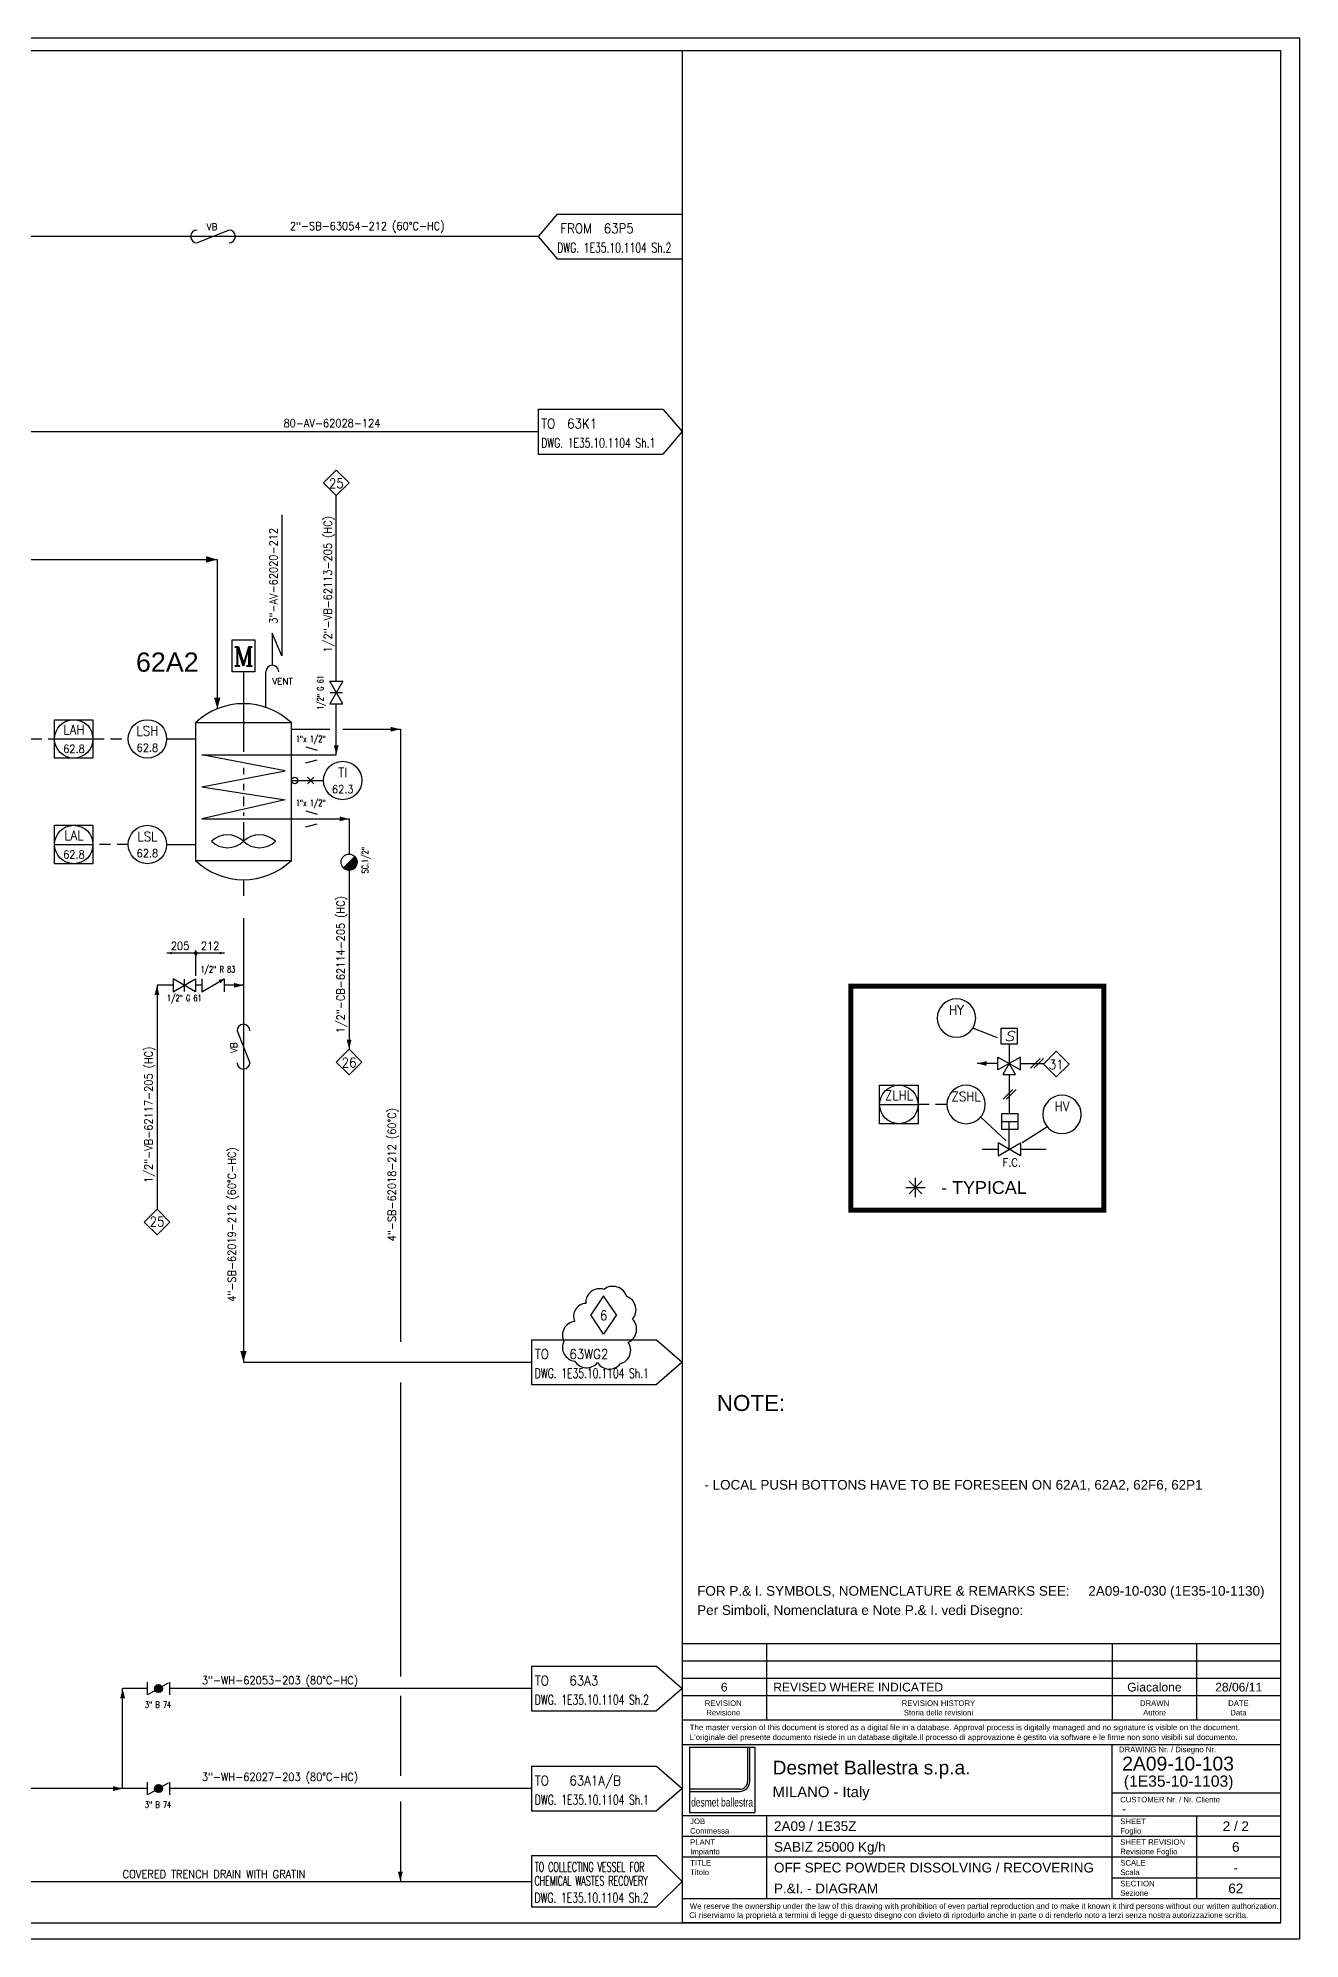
# Model space of a CAD drawing. Extents: x 0 to 91.5, y 0 to 59.4.
# Drawn here: x 52.1 to 91.5, y 0 to 59.4 of the extents above; entities that cross this region are included whole.
import ezdxf
from ezdxf.enums import TextEntityAlignment as Align

# ---------------------------------------------------------------- set-up
doc = ezdxf.new("R2010")
doc.units = 0
doc.header["$LTSCALE"] = 0.5
doc.header["$MEASUREMENT"] = 0
doc.linetypes.add('TRATT2', pattern=[1.1, 0.7, -0.4])
doc.layers.get('0').update_dxf_attribs({"linetype": 'CONTINUOUS'})
for name, color, linetype in [('GREEN', 92, 'CONTINUOUS'), ('NUVOLA', 6, 'CONTINUOUS'), ('PI', 7, 'CONTINUOUS'), ('RED', 1, 'CONTINUOUS'), ('S', 7, 'CONTINUOUS'), ('TRATT2', 5, 'TRATT2'), ('Y', 92, 'CONTINUOUS')]:
    doc.layers.add(name, color=color, linetype=linetype)
doc.styles.add('a17', font='arial.ttf', dxfattribs={"height": 0.162})
doc.styles.add('A2', font='arial.ttf', dxfattribs={"height": 0.6})
doc.styles.add('A22', font='arial.ttf', dxfattribs={"height": 0.22})
doc.styles.add('a25', font='arial.ttf', dxfattribs={"height": 0.25})
doc.styles.add('a3', font='arial.ttf', dxfattribs={"height": 0.3})
doc.styles.add('A4', font='arial.ttf', dxfattribs={"height": 0.4})
doc.styles.add('A6', font='arial.ttf', dxfattribs={"height": 0.6})
doc.styles.add('C6', font='COMPLEX', dxfattribs={"height": 0.6})
doc.styles.add('fab', font='arial.ttf', dxfattribs={"width": 0.67})
doc.styles.add('S', font='ITALIC', dxfattribs={"height": 6})
doc.styles.add('S2', font='SIMPLEX', dxfattribs={"height": 0.2})
doc.styles.add('S25', font='SIMPLEX', dxfattribs={"width": 0.9, "height": 0.25})
doc.styles.add('S25S', font='SIMPLEX', dxfattribs={"width": 0.7, "height": 0.25})
doc.styles.add('S2S', font='SIMPLEX', dxfattribs={"width": 0.7, "height": 0.2})
doc.styles.add('S3', font='SIMPLEX', dxfattribs={"width": 0.9, "height": 0.3})
doc.styles.add('S3S', font='SIMPLEX', dxfattribs={"width": 0.7, "height": 0.3})

# ---------------------------------------------------------------- blocks, each defined once
blk = doc.blocks.new('MOTOR', base_point=(11.35, 51))
for p, q in [((11, 52), (11.7, 52)), ((11, 51), (11, 52)), ((11.7, 52), (11.7, 51)), ((11.7, 51), (11, 51))]:
    blk.add_line(p, q)
at = {"style": 'C6'}
blk.add_text('M', height=0.6, dxfattribs=at).set_placement((11.351, 51.18), align=Align.CENTER)
blk = doc.blocks.new('STRUM', base_point=(33, 38))
blk.add_circle((33, 38), 0.6)
at = {"width": 0.9}
for tag, height, style, p in [('2', 0.3, 'S3', (33, 38.1)), ('1', 0.25, 'S25', (33, 37.6))]:
    blk.add_attdef(tag, text='', height=height, dxfattribs=dict(at, style=style)).set_placement(p, align=Align.CENTER)
blk = doc.blocks.new('FRECC1', base_point=(19.1, 50.4))
blk.add_solid([(19.1, 50.4), (19.4, 50.475), (19.4, 50.325)])
blk = doc.blocks.new('X', base_point=(14, 48))
for p, q in [((14.1, 47.9), (13.9, 48.1)), ((14.1, 48.1), (13.9, 47.9))]:
    blk.add_line(p, q)
blk = doc.blocks.new('FRECC2')
at = {"layer": 'RED'}
blk.add_solid([(0, 0), (0.35, 0.1), (0.35, -0.1)], dxfattribs=at)
blk = doc.blocks.new('LOSAN2', base_point=(64, 56))
for p, q in [((64, 56.7), (67.9, 56.7)), ((64, 55.3), (67.9, 55.3))]:
    blk.add_line(p, q)
at = {"layer": 'S', "style": 'S3', "width": 0.9}
for tag, p in [('1', (64.1, 56.1)), ('2', (64.1, 55.5))]:
    blk.add_attdef(tag, p, '', height=0.3, dxfattribs=at)
blk = doc.blocks.new('*X17')
for p, q in [((42.837, 27.811), (43.189, 28.163)), ((42.857, 27.796), (43.204, 28.143)), ((42.879, 27.782), (43.218, 28.121)), ((42.903, 27.771), (43.229, 28.097)), ((42.929, 27.762), (43.238, 28.071)), ((42.958, 27.755), (43.245, 28.042)), ((42.99, 27.752), (43.248, 28.01)), ((43.027, 27.753), (43.247, 27.973)), ((43.072, 27.763), (43.237, 27.928)), ((43.141, 27.796), (43.204, 27.859))]:
    blk.add_line(p, q)
blk = doc.blocks.new('SC', base_point=(43, 28.25))
for q in [(42.822, 27.824), (43.177, 28.176)]:
    blk.add_line((43, 28), q)
blk.add_circle((43, 28), 0.25)
blk.add_arc((42.998, 28.002), 0.25, 225.29499, 44.24072)
blk.add_blockref('*X17', (0, 0))
blk = doc.blocks.new('TRACC', base_point=(13.9, 28.6))
blk.add_line((15.1, 28.8), (14.1, 28.4))
for centre, start, end in [((14.1, 28.6), 90, 270), ((15.1, 28.6), 270, 90)]:
    blk.add_arc(centre, 0.2, start, end)
at = {"layer": 'S', "style": 'S2'}
blk.add_text('VB', height=0.2, dxfattribs=at).set_placement((14.4, 28.8))
blk = doc.blocks.new('G', base_point=(69, 41))
at = {"layer": 'S'}
for p, q in [((69, 41.2), (69, 40.8)), ((69, 40.8), (69.7, 41.2)), ((69.7, 40.8), (69, 41.2)), ((69.348, 41.194), (69.348, 40.807)), ((69.7, 41.2), (69.7, 40.8))]:
    blk.add_line(p, q, dxfattribs=at)
at = {"layer": 'S', "style": 'S2', "width": 0.7}
for p in [(69.349, 41.396), (69.349, 40.502)]:
    blk.add_attdef('G', text='', height=0.2, dxfattribs=at).set_placement(p, align=Align.CENTER)
blk = doc.blocks.new('NOMEN', base_point=(35, 22))
for p, q in [((35, 22.8), (34.6, 22.4)), ((35.4, 22.4), (35, 22.8)), ((34.6, 22.4), (35, 22)), ((35, 22), (35.4, 22.4))]:
    blk.add_line(p, q)
at = {"style": 'S3', "width": 0.9}
blk.add_attdef('1', text='', height=0.3, dxfattribs=at).set_placement((35, 22.236), align=Align.CENTER)
blk = doc.blocks.new('CAMBCLAS', base_point=(70.2, 40.9))
at = {"layer": 'S'}
for p, q in [((69.3, 41), (71.1, 41)), ((70.2, 41), (70.2, 40.9))]:
    blk.add_line(p, q, dxfattribs=at)
blk.add_circle((70.2, 41), 0.0397, dxfattribs=at)
at = {"layer": 'S', "yscale": 0.5, "zscale": 0.5}
for p, xscale in [((69.3, 41), 0.5), ((71.1, 41), -0.5)]:
    blk.add_blockref('FRECC1', p, dxfattribs=dict(at, xscale=xscale))
at = {"layer": 'S', "style": 'S25', "width": 0.9}
blk.add_attdef('1', text='', height=0.25, dxfattribs=at).set_placement((70, 41.1), align=Align.RIGHT)
blk.add_attdef('2', (70.4, 41.1), '', height=0.25, dxfattribs=at)
blk = doc.blocks.new('LINEA', base_point=(21, 32))
at = {"layer": 'S', "style": 'S25', "width": 0.9}
blk.add_attdef('LINE', (21, 32.14), '', height=0.25, dxfattribs=at)
blk = doc.blocks.new('STRUMC')
blk.add_line((-0.6, 0), (0.6, 0))
blk.add_lwpolyline([(-0.6, 0.6), (0.6, 0.6), (0.6, -0.6), (-0.6, -0.6), (-0.6, 0.6)])
blk.add_circle((0, 0), 0.6)
at = {"style": 'S2'}
for tag, p in [('3', (0.8, 0.4)), ('4', (0.8, 0.1))]:
    blk.add_attdef(tag, p, '', height=0.2, dxfattribs=at)
at = {"style": 'S3', "width": 0.9}
blk.add_attdef('2', text='', height=0.3, dxfattribs=at).set_placement((0.005, 0.139), align=Align.CENTER)
at = {"layer": 'S', "style": 'S25', "width": 0.9}
blk.add_attdef('1', text='', height=0.25, dxfattribs=at).set_placement((0.005, -0.436), align=Align.CENTER)
blk = doc.blocks.new('RID2', base_point=(71, 41))
at = {"layer": 'S'}
for p, q in [((71.35, 41.25), (71, 41.15)), ((71.35, 40.75), (71, 40.85))]:
    blk.add_line(p, q, dxfattribs=at)
at = {"layer": 'S', "style": 'S2', "width": 0.7}
for p in [(71.2, 41.4), (71.2, 40.4)]:
    blk.add_attdef('RID', text='', height=0.2, dxfattribs=at).set_placement(p, align=Align.CENTER)
blk = doc.blocks.new('R')
at = {"layer": 'S'}
for p, q in [((0, 0.2), (0, -0.2)), ((0, -0.2), (0.7, 0.2)), ((0.7, 0.2), (0.7, -0.2))]:
    blk.add_line(p, q, dxfattribs=at)
blk.add_solid([(0.7, 0.2), (0.519, 0.167), (0.581, 0.059)], dxfattribs=at)
at = {"layer": 'S', "style": 'S2', "width": 0.7}
for p in [(0.342, 0.396), (0.342, -0.498)]:
    blk.add_attdef('R', text='', height=0.2, dxfattribs=at).set_placement(p, align=Align.CENTER)
blk = doc.blocks.new('COMPNEU', base_point=(32.45, 18.2))
for p, q in [((32.6, 18.35), (32.3, 18.05)), ((32.7, 18.35), (32.4, 18.05))]:
    blk.add_line(p, q)
blk = doc.blocks.new('K', base_point=(6, 22))
for p, q in [((6, 22.2), (6, 21.8)), ((6, 21.8), (6.7, 22.2)), ((6.7, 21.8), (6, 22.2)), ((6.7, 22.2), (6.7, 21.8))]:
    blk.add_line(p, q)
at = {"layer": 'PI', "style": 'S25S', "width": 0.7}
blk.add_attdef('K', text='', height=0.25, dxfattribs=at).set_placement((6.35, 22.3), align=Align.CENTER)
blk = doc.blocks.new('PRESA', base_point=(70, 41))
at = {"layer": 'S'}
for p, q in [((69.75, 41), (69.75, 41.5)), ((69.75, 41.5), (70.25, 41.5)), ((70.25, 41), (69.75, 41)), ((70.25, 41.5), (70.25, 41))]:
    blk.add_line(p, q, dxfattribs=at)
at = {"layer": 'S', "style": 'S', "width": 1.2}
blk.add_attdef('1', text='', height=0.3, dxfattribs=at).set_placement((70, 41.1), align=Align.CENTER)
blk = doc.blocks.new('ASTER')
at = {"layer": 'RED'}
for p, q in [((-0.3, 0), (0.3, 0)), ((-0.2, 0.2), (0.2, -0.2)), ((0.2, 0.2), (-0.2, -0.2)), ((0, -0.3), (0, 0.3))]:
    blk.add_line(p, q, dxfattribs=at)
blk = doc.blocks.new('TREV', base_point=(31.1, 15.45))
for p, q in [((30.75, 15.65), (30.75, 15.25)), ((30.75, 15.25), (31.45, 15.65)), ((31.45, 15.25), (30.75, 15.65)), ((30.9, 15.8), (31.3, 15.8)), ((31.1, 15.45), (30.9, 15.8)), ((31.3, 15.8), (31.1, 15.45)), ((31.45, 15.65), (31.45, 15.25))]:
    blk.add_line(p, q)
blk = doc.blocks.new('*X23')
for p, q in [((12.778, 29.501), (12.903, 29.626)), ((12.782, 29.47), (12.934, 29.622)), ((12.786, 29.544), (12.86, 29.618)), ((12.792, 29.444), (12.96, 29.612)), ((12.806, 29.423), (12.981, 29.598)), ((12.823, 29.405), (12.999, 29.581)), ((12.844, 29.391), (13.013, 29.56)), ((12.87, 29.38), (13.023, 29.534)), ((12.9, 29.376), (13.028, 29.504)), ((12.942, 29.382), (13.022, 29.462))]:
    blk.add_line(p, q)
blk = doc.blocks.new('B', base_point=(12.55, 29.5))
for p, q in [((12.55, 29.7), (12.55, 29.3)), ((13.25, 29.7), (13.25, 29.3)), ((12.591, 29.322), (13.215, 29.68))]:
    blk.add_line(p, q)
blk.add_circle((12.903, 29.501), 0.125)
blk.add_blockref('*X23', (0, 0))
at = {"layer": 'S', "style": 'S2', "width": 0.7}
blk.add_attdef('B', text='', height=0.2, dxfattribs=at).set_placement((12.9, 29.807), align=Align.CENTER)
blk = doc.blocks.new('REV')
at = {"layer": 'Y'}
for p, q in [((0, 0.6), (-0.4, 0)), ((0.4, 0), (0, 0.6)), ((0, -0.6), (-0.4, 0)), ((0.4, 0), (0, -0.6))]:
    blk.add_line(p, q, dxfattribs=at)
at = {"layer": 'Y', "color": 0, "style": 'S3', "width": 0.9}
blk.add_attdef('REV', text='', height=0.3, dxfattribs=at).set_placement((0, -0.162), align=Align.CENTER)

msp = doc.modelspace()

# ---------------------------------------------------------------- linework, layer by layer
for p, q in [((91.5, 59.4), (0, 59.4)), ((91.5, 0), (91.5, 59.4)), ((68.3, 53.9), (67.7, 53.2)), ((67.7, 53.2), (48.594, 53.2)), ((67.7, 53.2), (68.3, 52.5)), ((67.7, 47.8), (67.7, 46.4)), ((71.6, 47.8), (72.2, 47.1)), ((37.342, 47.1), (67.7, 47.1)), ((72.2, 47.1), (71.6, 46.4)), ((61.399, 39.3), (61.399, 45.1)), ((59.7, 44.5), (59.7, 40.1)), ((59.7, 40.1), (59.4, 40.8)), ((59.4, 40.8), (59.4, 39.8)), ((58.5, 39.6), (58.5, 37.1)), ((61.399, 37), (61.399, 38.6)), ((56.1, 37.5), (57, 37.5)), ((60, 37.8), (61.2, 37.8)), ((61.6, 37.8), (63.4, 37.8)), ((63.4, 37.8), (63.4, 18.661)), ((59.8, 36.5), (57.2, 37)), ((57.2, 37), (61.4, 37)), ((57.2, 36), (59.8, 36.5)), ((58.5, 36.6), (58.5, 36.4)), ((57.2, 36), (59.8, 35.6)), ((58.5, 36.1), (58.5, 35.9)), ((58.5, 35.7), (58.5, 35.4)), ((60, 36.2), (61, 36.2)), ((59.8, 35.6), (57.2, 35)), ((58.5, 35.2), (58.5, 35.1)), ((57.2, 35), (61.8, 35)), ((58.5, 34.9), (58.5, 34.3)), ((61.8, 35), (61.8, 33.9)), ((56.1, 34.2), (57, 34.2)), ((61.8, 33.4), (61.8, 27.8)), ((55.8, 29.8), (55.8, 22.8)), ((56.3, 29.8), (55.8, 29.8)), ((57.2, 29.8), (57, 29.8)), ((58.5, 29.8), (57.9, 29.8)), ((81.271, 28.476), (82.041, 28.171)), ((82.417, 27.962), (82.417, 27.358)), ((82.067, 27.358), (81.417, 27.358)), ((82.767, 27.358), (83.496, 27.358)), ((82.417, 27.008), (82.417, 25.776)), ((81.542, 25.665), (82.322, 24.935)), ((82.186, 25.543), (82.684, 25.543)), ((82.421, 24.676), (82.421, 25.543)), ((83.597, 25.363), (82.825, 24.877)), ((67.5, 18.726), (67.5, 17.326)), ((71.4, 18.726), (72.2, 18.026)), ((72.2, 18.026), (71.4, 17.326)), ((63.4, 17.391), (63.4, 8.2)), ((74.833, 9.221), (74.833, 6.839)), ((85.634, 9.221), (85.634, 6.839)), ((88.267, 9.221), (88.267, 6.839)), ((67.5, 8.524), (67.5, 7.124)), ((71.4, 8.524), (72.2, 7.824)), ((54.726, 4.7), (54.726, 7.824)), ((55.494, 7.824), (54.726, 7.824)), ((67.5, 7.824), (56.194, 7.824)), ((72.2, 7.824), (71.4, 7.124)), ((63.4, 7.6), (63.4, 5.1)), ((67.5, 5.4), (67.5, 4)), ((71.4, 5.4), (72.2, 4.7)), ((55.494, 4.7), (7.3, 4.7)), ((67.5, 4.7), (56.194, 4.7)), ((63.4, 4.3), (63.4, 1.8)), ((72.2, 4.7), (71.4, 4)), ((74.833, 3.851), (74.833, 1.257)), ((88.267, 3.851), (88.267, 1.257)), ((67.5, 2.6), (67.5, 1)), ((71.4, 2.6), (67.5, 2.6)), ((71.4, 2.6), (72.2, 1.8)), ((5.1, 1.8), (67.5, 1.8)), ((72.2, 1.8), (71.4, 1)), ((67.5, 1.001), (71.4, 1.001)), ((0, 0), (91.5, 0))]:
    msp.add_line(p, q)
at = {"color": 0}
for p, q in [((90.9, 9.221), (72.2, 9.221)), ((90.9, 8.679), (72.2, 8.679)), ((90.9, 8.137), (72.2, 8.137)), ((72.432, 5.993), (74.474, 5.993)), ((72.432, 5.993), (72.432, 3.951)), ((74.248, 5.993), (74.248, 4.924)), ((74.314, 4.924), (74.314, 5.993)), ((74.474, 5.993), (74.474, 3.951)), ((74.002, 4.679), (72.432, 4.679)), ((72.432, 4.613), (74.002, 4.613)), ((72.432, 3.951), (74.474, 3.951)), ((90.9, 3.202), (72.2, 3.202)), ((90.9, 2.554), (72.2, 2.554)), ((90.9, 1.905), (85.634, 1.905))]:
    msp.add_line(p, q, dxfattribs=at)
for centre, radius in [((60.1, 36.2), 0.1), ((60, 36), 0)]:
    msp.add_circle(centre, radius)
for centre, start, end in [((58, 33.775), 46.39718, 133.60282), ((59, 33.775), 46.39718, 133.60282), ((58, 34.825), 226.39718, 313.60282), ((59, 34.825), 226.39718, 313.60282)]:
    msp.add_arc(centre, 0.725, start, end)
for radius in [0.312, 0.246]:
    msp.add_arc((74.002, 4.924), radius, 269.99996, 0.00004, dxfattribs=at)
at = {"layer": 'GREEN'}
for p, q in [((59.2, 38.5), (59.2, 39.6)), ((60, 38), (57, 38)), ((57, 38), (57, 33.7)), ((60, 33.7), (60, 38)), ((57, 33.7), (60, 33.7))]:
    msp.add_line(p, q, dxfattribs=at)
at = {"layer": 'GREEN', "const_width": 0.16}
msp.add_lwpolyline([(77.471, 29.776), (77.471, 22.776), (85.371, 22.776), (85.371, 29.776)], close=True, dxfattribs=at)
at = {"layer": 'GREEN'}
for centre, radius, start, end in [((59.4, 39.6), 0.2, 360, 180), ((58.5, 36.425), 2.175, 46.39718, 133.60282), ((58.5, 35.275), 2.175, 226.39718, 313.60282)]:
    msp.add_arc(centre, radius, start, end, dxfattribs=at)
at = {"layer": 'NUVOLA'}
msp.add_lwpolyline([(68.844, 19.296, 0.520567), (68.511, 18.674, 0.520567), (68.511, 18.674, 0.520567), (68.85, 18.053, 0.520567), (68.85, 18.053, 0.520567), (69.558, 18.01, 0.520567), (69.558, 18.01, 0.520567), (70.266, 17.973, 0.520567), (70.266, 17.973, 0.520567), (70.519, 18.644, 0.520567), (70.519, 18.644, 0.520567), (70.654, 19.364, 0.520567), (70.654, 19.364, 0.520567), (70.47, 20.077, 0.520567), (70.47, 20.077, 0.520567), (69.761, 20.299, 0.520567), (69.761, 20.299, 0.520567), (69.189, 19.862, 0.520567), (69.189, 19.862, 0.520567)], format="xyb", close=True, dxfattribs=at)
at = {"layer": 'RED'}
for p, q in [((90.9, 59), (0.5, 59)), ((72.2, 59), (72.2, 0.5)), ((90.9, 0.5), (90.9, 59)), ((49.9, 43.1), (57.683, 43.1)), ((57.683, 43.1), (57.683, 38.441)), ((58.5, 33.1), (58.5, 32.6)), ((58.5, 31.9), (58.5, 18.026)), ((81.571, 24.676), (82.071, 24.676)), ((82.771, 24.676), (83.571, 24.676)), ((58.5, 18.026), (67.5, 18.026)), ((72.2, 9.221), (72.2, 0.518)), ((90.9, 0.5), (90.9, 9.221)), ((90.9, 7.595), (72.2, 7.595)), ((90.9, 6.839), (72.2, 6.839)), ((72.2, 6.082), (90.9, 6.082)), ((85.634, 1.257), (85.634, 6.082)), ((90.9, 4.556), (85.634, 4.556)), ((85.634, 3.851), (72.2, 3.851)), ((85.634, 3.851), (90.9, 3.851)), ((90.9, 1.257), (72.2, 1.257)), ((0.5, 0.5), (90.9, 0.5)), ((90.9, 0.5), (72.2, 0.5))]:
    msp.add_line(p, q, dxfattribs=at)
at = {"layer": 'S'}
msp.add_line((57, 30.9), (57, 30.1), dxfattribs=at)
at = {"layer": 'TRATT2'}
for p, q in [((51.3, 37.5), (52.6, 37.5)), ((53.8, 37.5), (54.9, 37.5)), ((54.9, 34.2), (53.8, 34.2)), ((80.471, 26.076), (79.571, 26.076))]:
    msp.add_line(p, q, dxfattribs=at)

# ---------------------------------------------------------------- block references
ref = msp.add_blockref('LOSAN2', (68.3, 53.2))
ref.add_attrib('1', 'FROM  63P5', (68.4, 53.3), dxfattribs={"layer": 'S', "height": 0.3, "style": 'S3', "width": 0.9})
ref.add_attrib('2', 'DWG. 1E35.10.1104 Sh.2', (68.301, 52.699), dxfattribs={"layer": 'S', "height": 0.3, "style": 'S3S', "width": 0.7})
ref = msp.add_blockref('LOSAN2', (67.7, 47.1))
ref.add_attrib('1', 'TO  63K1', (67.8, 47.2), dxfattribs={"layer": 'S', "height": 0.3, "style": 'S3', "width": 0.9})
ref.add_attrib('2', 'DWG. 1E35.10.1104 Sh.1', (67.8, 46.6), dxfattribs={"layer": 'S', "height": 0.3, "style": 'S3S', "width": 0.7})
for name, p, values in [('NOMEN', (61.4, 45.1), {'1': '25'}), ('STRUMC', (53.2, 37.5), {'2': 'LAH', '1': '62.8'}), ('STRUM', (55.5, 37.5), {'2': 'LSH', '1': '62.8'}), ('STRUM', (61.6, 36.2), {'2': 'TI', '1': '62.3'}), ('STRUMC', (53.2, 34.2), {'2': 'LAL', '1': '62.8'}), ('STRUM', (55.5, 34.2), {'2': 'LSL', '1': '62.8'}), ('NOMEN', (61.8, 27), {'1': '26'}), ('NOMEN', (83.887, 26.94), {'1': '31'}), ('STRUMC', (78.971, 26.076), {'2': 'ZLHL'}), ('LINEA', (82.216, 23.999), {'LINE': 'F.C.'}), ('REV', (69.75, 19.498), {'REV': '6'}), ('LINEA', (57.201, 7.818), {'LINE': '3"-WH-62053-203 (80%%DC-HC)'}), ('LINEA', (57.201, 4.8), {'LINE': '3"-WH-62027-203 (80%%DC-HC)'})]:
    msp.add_blockref(name, p).add_auto_attribs(values)
at = {"rotation": 90}
msp.add_blockref('LINEA', (59.7, 41.1), dxfattribs=at).add_auto_attribs({'LINE': '3"-AV-62020-212'})
ref = msp.add_blockref('RID2', (60.8, 37), dxfattribs=dict(xscale=-1))
ref.add_attrib('RID', '1"x 1/2"', dxfattribs={"layer": 'S', "height": 0.2, "style": 'S2', "width": 0.7}).set_placement((60.6, 37.4), align=Align.CENTER)
for name, p, rotation in [('FRECC1', (63.4, 37.8), 180), ('FRECC1', (61.8, 35), 180), ('FRECC1', (55.8, 29.8), 270), ('FRECC1', (58.5, 29.8), 180), ('FRECC1', (61.8, 27.8), 90), ('FRECC2', (58.5, 18.026), 90), ('FRECC1', (54.726, 7.824), 270), ('FRECC1', (54.726, 4.7), 180), ('FRECC1', (63.4, 1.8), 90)]:
    msp.add_blockref(name, p, dxfattribs=dict(rotation=rotation))
at = {"xscale": -1, "rotation": 270}
msp.add_blockref('FRECC1', (61.399, 37), dxfattribs=at)
for name, p in [('X', (60.6, 36.2)), ('FRECC1', (81.417, 27.358)), ('COMPNEU', (83.237, 27.358)), ('COMPNEU', (82.381, 26.396)), ('PRESA', (82.435, 25.292)), ('K', (82.071, 24.676))]:
    msp.add_blockref(name, p)
ref = msp.add_blockref('RID2', (60.8, 35), dxfattribs=dict(xscale=-1))
ref.add_attrib('RID', '1"x 1/2"', dxfattribs={"layer": 'S', "height": 0.2, "style": 'S2', "width": 0.7}).set_placement((60.6, 35.4), align=Align.CENTER)
ref = msp.add_blockref('CAMBCLAS', (57.011, 30.706), dxfattribs=dict(xscale=-1))
ref.add_attrib('1', '212', dxfattribs={"layer": 'S', "height": 0.25, "style": 'S25', "width": 0.9}).set_placement((57.747, 30.906), align=Align.RIGHT)
ref.add_attrib('2', '205', (56.232, 30.906), dxfattribs={"layer": 'S', "height": 0.25, "style": 'S25', "width": 0.9})
ref = msp.add_blockref('R', (57.2, 29.8))
ref.add_attrib('R', '1/2" R 83', dxfattribs={"layer": 'S', "height": 0.2, "style": 'S2', "width": 0.7}).set_placement((57.7, 30.2), align=Align.CENTER)
ref = msp.add_blockref('STRUM', (80.771, 28.776), dxfattribs=dict(xscale=-1))
ref.add_attrib('2', 'HY', dxfattribs={"height": 0.3, "style": 'S3', "width": 0.9}).set_placement((80.771, 28.876), align=Align.CENTER)
ref = msp.add_blockref('PRESA', (82.417, 27.962))
ref.add_attrib('1', 'S', dxfattribs={"height": 0.3, "style": 'S', "width": 1.2}).set_placement((82.417, 28.062), align=Align.CENTER)
at = {"yscale": -1}
msp.add_blockref('TREV', (82.417, 27.358), dxfattribs=at)
ref = msp.add_blockref('STRUM', (81.071, 26.076), dxfattribs=dict(xscale=-1))
ref.add_attrib('2', 'ZSHL', dxfattribs={"height": 0.3, "style": 'S3', "width": 0.9}).set_placement((81.071, 26.176), align=Align.CENTER)
ref = msp.add_blockref('STRUM', (84.067, 25.765), dxfattribs=dict(xscale=-1))
ref.add_attrib('2', 'HV', dxfattribs={"height": 0.3, "style": 'S3', "width": 0.9}).set_placement((84.067, 25.865), align=Align.CENTER)
ref = msp.add_blockref('NOMEN', (55.8, 22.8), dxfattribs=dict(xscale=-1, rotation=180))
ref.add_attrib('1', '25', dxfattribs={"height": 0.3, "style": 'S3', "width": 0.9}).set_placement((55.8, 22.264), align=Align.CENTER)
ref = msp.add_blockref('LOSAN2', (67.5, 18.026))
ref.add_attrib('1', 'TO   63WG2', (67.6, 18.126), dxfattribs={"layer": 'S', "height": 0.3, "style": 'S3', "width": 0.9})
ref.add_attrib('2', 'DWG. 1E35.10.1104 Sh.1', (67.6, 17.526), dxfattribs={"layer": 'S', "height": 0.3, "style": 'S3S', "width": 0.7})
ref = msp.add_blockref('LOSAN2', (67.5, 7.824))
ref.add_attrib('1', 'TO   63A3', (67.6, 7.924), dxfattribs={"layer": 'S', "height": 0.3, "style": 'S3', "width": 0.9})
ref.add_attrib('2', 'DWG. 1E35.10.1104 Sh.2', (67.6, 7.324), dxfattribs={"layer": 'S', "height": 0.3, "style": 'S3S', "width": 0.7})
ref = msp.add_blockref('B', (55.494, 7.824))
ref.add_attrib('B', '3" B 74', dxfattribs={"layer": 'S', "height": 0.2, "style": 'S2', "width": 0.7}).set_placement((55.83, 7.224), align=Align.CENTER)
ref = msp.add_blockref('LOSAN2', (67.5, 4.7))
ref.add_attrib('1', 'TO   63A1A/B', (67.6, 4.8), dxfattribs={"layer": 'S', "height": 0.3, "style": 'S3', "width": 0.9})
ref.add_attrib('2', 'DWG. 1E35.10.1104 Sh.1', (67.6, 4.2), dxfattribs={"layer": 'S', "height": 0.3, "style": 'S3S', "width": 0.7})
ref = msp.add_blockref('B', (55.494, 4.7))
ref.add_attrib('B', '3" B 74', dxfattribs={"layer": 'S', "height": 0.2, "style": 'S2', "width": 0.7}).set_placement((55.83, 4.1), align=Align.CENTER)
at = {"layer": 'GREEN'}
msp.add_blockref('MOTOR', (58.5, 39.6), dxfattribs=at)
at = {"layer": 'RED'}
for p, rotation in [((57.683, 43.1), 178.5679038158353), ((57.683, 38.441), 90)]:
    msp.add_blockref('FRECC2', p, dxfattribs=dict(at, rotation=rotation))
msp.add_blockref('ASTER', (79.493, 23.482), dxfattribs=at)
at = {"layer": 'S'}
for name, p in [('TRACC', (56.85, 53.2)), ('SC', (61.8, 33.9))]:
    msp.add_blockref(name, p, dxfattribs=at)
msp.add_blockref('LINEA', (59.75, 47.1), dxfattribs=at).add_auto_attribs({'LINE': '80-AV-62028-124'})
at = {"layer": 'S', "rotation": 90}
for p, values in [((61.399, 40.2), {'LINE': '1/2"-VB-62113-205 (HC)'}), ((61.8, 28.3), {'LINE': '1/2"-CB-62114-205 (HC)'}), ((63.4, 21.8), {'LINE': '4"-SB-62018-212 (60%%dC)'}), ((58.4, 19.908), {'LINE': '4"-SB-62019-212 (60%%dC-HC)'})]:
    msp.add_blockref('LINEA', p, dxfattribs=at).add_auto_attribs(values)
at = {"layer": 'S'}
ref = msp.add_blockref('G', (61.4, 38.6), dxfattribs=dict(at, rotation=90))
ref.add_attrib('G', '1/2" G 61', dxfattribs={"height": 0.2, "rotation": 90, "style": 'S2', "width": 0.7}).set_placement((61.004, 38.949), align=Align.CENTER)
ref = msp.add_blockref('G', (57, 29.8), dxfattribs=dict(at, xscale=-1))
ref.add_attrib('G', '1/2" G 61', dxfattribs={"height": 0.2, "style": 'S2', "width": 0.7}).set_placement((56.651, 29.302), align=Align.CENTER)
at = {"layer": 'S', "rotation": 90}
msp.add_blockref('TRACC', (58.5, 27.181), dxfattribs=at)
at = {"layer": 'S'}
ref = msp.add_blockref('LINEA', (55.8, 28.2), dxfattribs=dict(at, xscale=-1, rotation=89.99999999999999))
ref.add_attrib('LINE', '1/2"-VB-62117-205 (HC)', (55.66, 23.625), dxfattribs={"height": 0.25, "rotation": 90, "style": 'S25', "width": 0.9})

# ---------------------------------------------------------------- texts
at = {"lineweight": 30, "style": 'a3'}
for s, p in [('FOR P.& I. SYMBOLS, NOMENCLATURE & REMARKS SEE:     2A09-10-030 (1E35-10-1130)', (72.671, 10.726)), ('Per Simboli, Nomenclatura e Note P.& I. vedi Disegno:', (72.671, 10.126)), ('2A09 / 1E35Z', (75.071, 3.375)), ('SABIZ 25000 Kg/h', (75.071, 2.726)), ('OFF SPEC POWDER DISSOLVING / RECOVERING', (75.071, 2.078)), ('P.&I. - DIAGRAM', (75.071, 1.429))]:
    msp.add_text(s, height=0.30158, dxfattribs=at).set_placement(p)
for s, height, style, p in [('6', 0.27, 'a25', (73.516, 7.734)), ('Giacalone', 0.2702, 'a25', (86.953, 7.734)), ('28/06/11', 0.2702, 'a25', (89.586, 7.734)), ('REVISION', 0.1729, 'a17', (73.487, 7.282)), ('Revisione', 0.1729, 'a17', (73.487, 6.986)), ('REVISION HISTORY', 0.17295, 'a17', (80.208, 7.282)), ('Storia delle revisioni', 0.17295, 'a17', (80.208, 6.986)), ('DRAWN', 0.1729, 'a17', (86.958, 7.282)), ('Autore', 0.1729, 'a17', (86.958, 6.986)), ('DATE', 0.1729, 'a17', (89.58, 7.282)), ('Data', 0.1729, 'a17', (89.58, 6.986))]:
    msp.add_text(s, height=height, dxfattribs=dict(style=style)).set_placement(p, align=Align.CENTER)
for s, height, style, p in [('REVISED WHERE INDICATED', 0.27023, 'a25', (75.047, 7.734)), ('The master version of this document is stored as a digital file in a database. Approval process is digitally managed and no signature is visible on the document. ', 0.17511, 'a17', (72.44, 6.525)), ("L'originale del presente documento risiede in un database digitale.Il processo di approvazione è gestito via software e le firme non sono visibili sul documento.", 0.17511, 'a17', (72.44, 6.218)), ('DRAWING Nr. / Disegno Nr.', 0.17295, 'a17', (85.847, 5.836)), ('Desmet Ballestra s.p.a.', 0.42805, 'A22', (75.028, 5.142)), ('2A09-10-103', 0.43237, 'A4', (85.946, 5.264)), ('MILANO - Italy', 0.33076, 'a17', (75.028, 4.432)), ('(1E35-10-1103)', 0.35, 'A22', (85.998, 4.758)), ('CUSTOMER Nr. / Nr. Cliente', 0.17295, 'a17', (85.886, 4.268)), ('JOB', 0.1729, 'a17', (72.452, 3.59)), ('SHEET', 0.1729, 'a17', (85.886, 3.59)), ('Commessa', 0.1729, 'a17', (72.452, 3.294)), ('PLANT', 0.1729, 'a17', (72.452, 2.942)), ('SHEET REVISION', 0.17295, 'a17', (85.886, 2.942)), ('Foglio', 0.1729, 'a17', (85.886, 3.294)), ('TITLE', 0.1729, 'a17', (72.452, 2.293)), ('Impianto', 0.1729, 'a17', (72.452, 2.646)), ('SCALE', 0.1729, 'a17', (85.886, 2.293)), ('Revisione Foglio', 0.17295, 'a17', (85.886, 2.646)), ('Titolo', 0.1729, 'a17', (72.452, 1.997)), ('Scala', 0.1729, 'a17', (85.886, 1.997)), ('SECTION', 0.1729, 'a17', (85.886, 1.644)), ('Sezione', 0.1729, 'a17', (85.886, 1.348)), ('Ci riserviamo la proprietà a termini di legge di questo disegno con divieto di riprodurlo anche in parte o di renderlo noto a terzi senza nostra autorizzazione scritta.', 0.17511, 'a17', (72.422, 0.659)), ('We reserve the ownership under the law of this drawing with prohibition of even partial reproduction and to make it known it third persons without our written authorization.', 0.17511, 'a17', (72.44, 0.942))]:
    msp.add_text(s, height=height, dxfattribs=dict(style=style)).set_placement(p)
at = {"color": 0, "style": 'fab', "width": 0.7}
msp.add_text('desmet ballestra', height=0.26921, dxfattribs=at).set_placement((72.483, 4.138))
at = {"lineweight": 30, "style": 'a3'}
for s, height, p in [('-', 0.302, (86.009, 3.92)), ('2 / 2', 0.3016, (89.496, 3.375)), ('6', 0.302, (89.496, 2.726)), ('-', 0.302, (89.496, 2.078)), ('62', 0.3016, (89.496, 1.429))]:
    msp.add_text(s, height=height, dxfattribs=at).set_placement(p, align=Align.CENTER)
at = {"layer": 'GREEN', "style": 'A4'}
msp.add_text('- TYPICAL', height=0.4, dxfattribs=at).set_placement((80.293, 23.282))
at = {"layer": 'GREEN', "color": 0, "style": 'A2'}
msp.add_text('NOTE:', height=0.5, dxfattribs=at).set_placement((73.286, 16.499))
at = {"layer": 'GREEN', "color": 7, "style": 'a3'}
msp.add_text('- LOCAL PUSH BOTTONS HAVE TO BE FORESEEN ON 62A1, 62A2, 62F6, 62P1', height=0.3, dxfattribs=at).set_placement((72.9, 14.043))
at = {"layer": 'S'}
for s, height, style, width, p in [('2"-SB-63054-212 (60%%dC-HC)', 0.25, 'S25', 0.9, (59.95, 53.4)), ('TO COLLECTING VESSEL FOR', 0.3, 'S3S', 0.6, (67.6, 2.1)), ('COVERED TRENCH DRAIN WITH GRATIN', 0.25, 'S25', 0.9, (54.725, 1.9)), ('CHEMICAL WASTES RECOVERY', 0.3, 'S3S', 0.6, (67.59, 1.666)), ('DWG. 1E35.10.1104 Sh.2', 0.3, 'S3', 0.7, (67.59, 1.139))]:
    msp.add_text(s, height=height, dxfattribs=dict(at, style=style, width=width)).set_placement(p)
at = {"layer": 'S', "style": 'S2'}
msp.add_text('VENT', height=0.2, dxfattribs=at).set_placement((59.4, 39.2))
at = {"layer": 'S', "style": 'S2S', "width": 0.7}
msp.add_text('SC.1/2"', height=0.2, rotation=90, dxfattribs=at).set_placement((62.4, 33.3))
at = {"layer": 'Y', "style": 'A6'}
msp.add_text('62A2', height=0.6, dxfattribs=at).set_placement((57.1, 39.6), align=Align.RIGHT)

doc.saveas('drawing.dxf')
